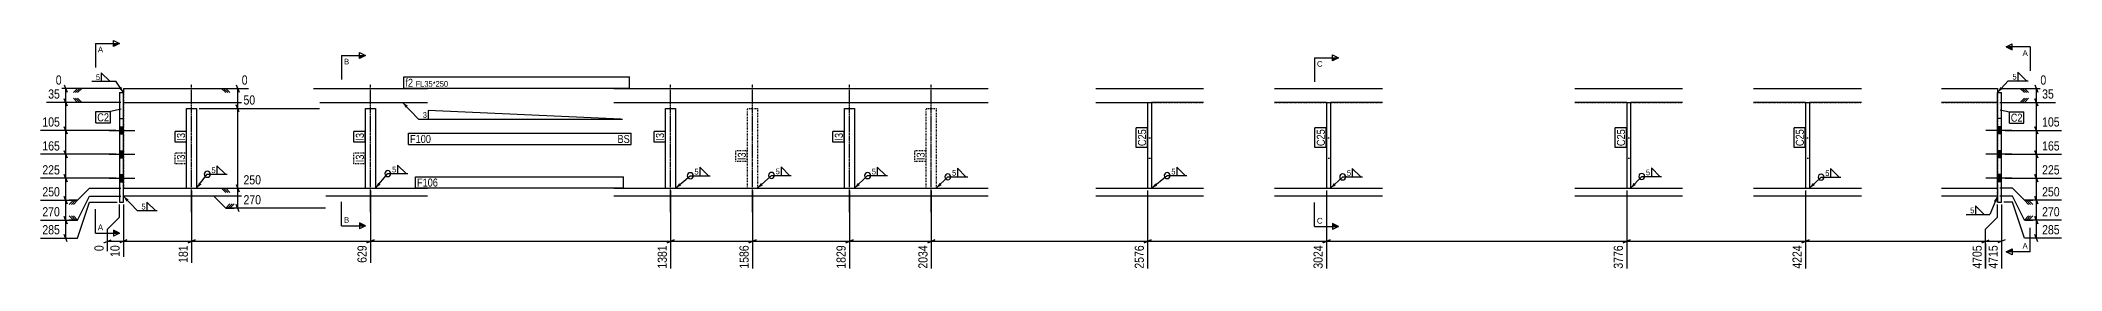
# Model space of a CAD drawing. Header units: millimetres. Extents: x 29 to 47362, y 10 to 1917.
# Drawn here: x 36794 to 41857, y 10 to 586 of the extents above; entities that cross this region are included whole.
import ezdxf

# ---------------------------------------------------------------- set-up
doc = ezdxf.new("R2010")
doc.units = ezdxf.units.MM
doc.linetypes.add('DXK_LINE_DOT2', pattern=[3.9198, 1.9599, -1.9599])
doc.linetypes.add('DXK_LINE_DOT3', pattern=[5.9187, 2.979, -0.9799, 0.9799, -0.9799])
for name, color, linetype in [('MÅLSÆTNING', 7, 'Continuous'), ('STÅL', 7, 'Continuous'), ('TEKST', 7, 'Continuous')]:
    doc.layers.add(name, color=color, linetype=linetype)
doc.styles.add('Arial', font='ARIAL.TTF', dxfattribs={"height": 0.2})
doc.styles.add('Arial Narrow', font='ARIALN.TTF', dxfattribs={"height": 0.2})

msp = doc.modelspace()

# ---------------------------------------------------------------- hatches: boundary and pattern name
at = {"layer": 'STÅL', "linetype": 'Continuous'}
for points in [[(37001.9, 351.9), (37001.9, 369.9), (36991.9, 369.9), (36991.9, 351.9)], [(37001.9, 351.9), (37001.9, 369.9), (36991.9, 369.9), (36991.9, 351.9)], [(41706.9, 351.9), (41706.9, 369.9), (41696.9, 369.9), (41696.9, 351.9)], [(41706.9, 351.9), (41706.9, 369.9), (41696.9, 369.9), (41696.9, 351.9)], [(37001.9, 291.9), (37001.9, 309.9), (36991.9, 309.9), (36991.9, 291.9)], [(37001.9, 291.9), (37001.9, 309.9), (36991.9, 309.9), (36991.9, 291.9)], [(41706.9, 291.9), (41706.9, 309.9), (41696.9, 309.9), (41696.9, 291.9)], [(41706.9, 291.9), (41706.9, 309.9), (41696.9, 309.9), (41696.9, 291.9)], [(37001.9, 231.9), (37001.9, 249.9), (36991.9, 249.9), (36991.9, 231.9)], [(37001.9, 231.9), (37001.9, 249.9), (36991.9, 249.9), (36991.9, 231.9)], [(41706.9, 231.9), (41706.9, 249.9), (41696.9, 249.9), (41696.9, 231.9)], [(41706.9, 231.9), (41706.9, 249.9), (41696.9, 249.9), (41696.9, 231.9)]]:
    msp.add_hatch(color=96, dxfattribs=at).paths.add_polyline_path(points)
at = {"layer": 'TEKST', "linetype": 'Continuous'}
for color, points in [(30, [(36976.9, 571.2), (36976.9, 578.7), (36991.9, 578.7)]), (30, [(41733.9, 569.9), (41733.9, 562.4), (41718.9, 569.9)]), (30, [(37593.4, 541), (37593.4, 548.5), (37608.4, 548.5)]), (3, [(36996.5, 470.4), (37001.9, 455.9), (36990.3, 466.1)]), (3, [(37709.1, 417.5), (37701.4, 430.9), (37714.5, 422.7)]), (3, [(37709.1, 417.5), (37701.4, 430.9), (37714.5, 422.7)]), (3, [(37645.9, 224.9), (37633.4, 215.9), (37640.2, 229.7)]), (3, [(37645.9, 224.9), (37633.4, 215.9), (37640.2, 229.7)]), (3, [(38399.2, 222.8), (38385.4, 215.9), (38394.3, 228.5)]), (3, [(38604, 223.2), (38590.4, 215.9), (38598.9, 228.8)]), (3, [(38846.8, 223.5), (38833.4, 215.9), (38841.6, 229)]), (3, [(39591.9, 222.4), (39577.9, 215.9), (39587.2, 228.2)]), (3, [(40039.4, 223.3), (40025.9, 215.9), (40034.4, 228.8)]), (3, [(37009.6, 182.5), (37001.9, 195.9), (37015, 187.7)]), (3, [(41687.7, 183.4), (41696.9, 195.9), (41694.6, 180.6)]), (30, [(36976.9, 103.3), (36976.9, 110.8), (36991.9, 103.3)]), (30, [(37593.4, 121.7), (37593.4, 129.2), (37608.4, 121.7)])]:
    msp.add_hatch(color=color, dxfattribs=at).paths.add_polyline_path(points)

# ---------------------------------------------------------------- linework, layer by layer
at = {"layer": 'MÅLSÆTNING', "color": 7, "linetype": 'Continuous'}
for p, q in [((36995.9, 465.9), (36832.5, 465.9)), ((36853.7, 474.9), (36860.9, 456.9)), ((36857.3, 430.9), (36857.3, 465.9)), ((36887.3, 465.9), (36876.8, 455.4)), ((36897.8, 465.9), (36876.8, 465.9)), ((36892.5, 465.9), (36882, 455.4)), ((36897.8, 465.9), (36887.3, 455.4)), ((37200.6, 465.9), (37313.1, 465.9)), ((37247.7, 465.9), (37258.2, 455.4)), ((37247.7, 465.9), (37268.7, 465.9)), ((37253, 465.9), (37263.5, 455.4)), ((37258.2, 465.9), (37268.7, 455.4)), ((37284.6, 474.9), (37291.8, 456.9)), ((37288.2, 415.9), (37288.2, 465.9)), ((41702.9, 465.9), (41819, 465.9)), ((41753.7, 465.9), (41764.2, 455.4)), ((41753.7, 465.9), (41774.7, 465.9)), ((41758.9, 465.9), (41769.4, 455.4)), ((41764.2, 465.9), (41774.7, 455.4)), ((41790.6, 474.9), (41797.8, 456.9)), ((41794.2, 430.9), (41794.2, 465.9)), ((36995.9, 430.9), (36809.1, 430.9)), ((36995.9, 430.9), (36809.1, 430.9)), ((36860.9, 421.9), (36853.7, 439.9)), ((36853.7, 439.9), (36860.9, 421.9)), ((36857.3, 360.9), (36857.3, 430.9)), ((36887.3, 430.9), (36876.8, 441.4)), ((36887.3, 430.9), (36876.8, 441.4)), ((36897.8, 430.9), (36876.8, 430.9)), ((36897.8, 430.9), (36876.8, 430.9)), ((36892.5, 430.9), (36882, 441.4)), ((36892.5, 430.9), (36882, 441.4)), ((36897.8, 430.9), (36887.3, 441.4)), ((36897.8, 430.9), (36887.3, 441.4)), ((37191.4, 415.9), (37493.4, 415.9)), ((37191.4, 415.9), (37493.4, 415.9)), ((37291.8, 406.9), (37284.6, 424.9)), ((37291.8, 406.9), (37284.6, 424.9)), ((41702.9, 430.9), (41842.4, 430.9)), ((41702.9, 430.9), (41842.4, 430.9)), ((41753.7, 430.9), (41764.2, 441.4)), ((41753.7, 430.9), (41764.2, 441.4)), ((41753.7, 430.9), (41774.7, 430.9)), ((41753.7, 430.9), (41774.7, 430.9)), ((41758.9, 430.9), (41769.4, 441.4)), ((41758.9, 430.9), (41769.4, 441.4)), ((41764.2, 430.9), (41774.7, 441.4)), ((41764.2, 430.9), (41774.7, 441.4)), ((41797.8, 421.9), (41790.6, 439.9)), ((41790.6, 439.9), (41797.8, 421.9)), ((41794.2, 360.9), (41794.2, 430.9)), ((36982.9, 360.9), (36794.5, 360.9)), ((36982.9, 360.9), (36794.5, 360.9)), ((36860.9, 351.9), (36853.7, 369.9)), ((36853.7, 369.9), (36860.9, 351.9)), ((36857.3, 300.9), (36857.3, 360.9)), ((41715.9, 360.9), (41857, 360.9)), ((41715.9, 360.9), (41857, 360.9)), ((41797.8, 351.9), (41790.6, 369.9)), ((41790.6, 369.9), (41797.8, 351.9)), ((41794.2, 300.9), (41794.2, 360.9)), ((36860.9, 291.9), (36853.7, 309.9)), ((36853.7, 309.9), (36860.9, 291.9)), ((41797.8, 291.9), (41790.6, 309.9)), ((41790.6, 309.9), (41797.8, 291.9)), ((36982.9, 300.9), (36794.5, 300.9)), ((36982.9, 300.9), (36794.5, 300.9)), ((36857.3, 240.9), (36857.3, 300.9)), ((41715.9, 300.9), (41857, 300.9)), ((41715.9, 300.9), (41857, 300.9)), ((41794.2, 240.9), (41794.2, 300.9)), ((36982.9, 240.9), (36794.5, 240.9)), ((36982.9, 240.9), (36794.5, 240.9)), ((36860.9, 231.9), (36853.7, 249.9)), ((36853.7, 249.9), (36860.9, 231.9)), ((36857.3, 185.9), (36857.3, 240.9)), ((36887.3, 185.9), (36917.3, 215.9)), ((36887.3, 185.9), (36917.3, 215.9)), ((36917.3, 215.9), (36995.9, 215.9)), ((36917.3, 215.9), (36995.9, 215.9)), ((37172.9, 209.9), (37172.9, 29)), ((37172.9, 209.9), (37172.9, 29)), ((37200.2, 215.9), (37508, 215.9)), ((37247.7, 215.9), (37258.2, 205.4)), ((37247.7, 215.9), (37268.7, 215.9)), ((37247.7, 215.9), (37258.2, 205.4)), ((37247.7, 215.9), (37268.7, 215.9)), ((37253, 215.9), (37263.5, 205.4)), ((37253, 215.9), (37263.5, 205.4)), ((37258.2, 215.9), (37268.7, 205.4)), ((37258.2, 215.9), (37268.7, 205.4)), ((37284.6, 224.9), (37291.8, 206.9)), ((37288.2, 165.9), (37288.2, 215.9)), ((37620.9, 209.9), (37620.9, 29)), ((37620.9, 209.9), (37620.9, 29)), ((38372.9, 209.9), (38372.9, 14.4)), ((38372.9, 209.9), (38372.9, 14.4)), ((38577.9, 209.9), (38577.9, 14.4)), ((38577.9, 209.9), (38577.9, 14.4)), ((38820.9, 209.9), (38820.9, 14.4)), ((39025.9, 209.9), (39025.9, 14.4)), ((39025.9, 209.9), (39025.9, 14.4)), ((39567.9, 209.9), (39567.9, 14.4)), ((39567.9, 209.9), (39567.9, 14.4)), ((40015.9, 209.9), (40015.9, 14.4)), ((40015.9, 209.9), (40015.9, 14.4)), ((40767.9, 209.9), (40767.9, 14.4)), ((41215.9, 209.9), (41215.9, 14.4)), ((41215.9, 209.9), (41215.9, 14.4)), ((41734.2, 215.9), (41702.9, 215.9)), ((41734.2, 215.9), (41702.9, 215.9)), ((41715.9, 240.9), (41857, 240.9)), ((41715.9, 240.9), (41857, 240.9)), ((41764.2, 185.9), (41734.2, 215.9)), ((41764.2, 185.9), (41734.2, 215.9)), ((41797.8, 231.9), (41790.6, 249.9)), ((41790.6, 249.9), (41797.8, 231.9)), ((41794.2, 185.9), (41794.2, 240.9)), ((36794.5, 185.9), (36887.3, 185.9)), ((36794.5, 185.9), (36887.3, 185.9)), ((36860.9, 176.9), (36853.7, 194.9)), ((36853.7, 194.9), (36860.9, 176.9)), ((36857.3, 135.9), (36857.3, 185.9)), ((36876.8, 185.9), (36866.3, 175.4)), ((36887.3, 185.9), (36866.3, 185.9)), ((36876.8, 185.9), (36866.3, 175.4)), ((36887.3, 185.9), (36866.3, 185.9)), ((36882, 185.9), (36871.5, 175.4)), ((36882, 185.9), (36871.5, 175.4)), ((36887.3, 185.9), (36876.8, 175.4)), ((36887.3, 185.9), (36876.8, 175.4)), ((36887.3, 135.9), (36917.3, 195.9)), ((36887.3, 135.9), (36917.3, 195.9)), ((36917.3, 195.9), (36995.9, 195.9)), ((36917.3, 195.9), (36995.9, 195.9)), ((36917.3, 180.9), (36985.9, 180.9)), ((36991.9, 143.1), (36991.9, 174.9)), ((37001.9, 174.9), (37001.9, 43.7)), ((37001.9, 174.9), (37001.9, 43.7)), ((37228.2, 195.9), (37200.2, 195.9)), ((37258.2, 165.9), (37228.2, 195.9)), ((37258.2, 165.9), (37268.7, 176.4)), ((37508, 165.9), (37258.2, 165.9)), ((37258.2, 165.9), (37279.2, 165.9)), ((37263.5, 165.9), (37274, 176.4)), ((37268.7, 165.9), (37279.2, 176.4)), ((37291.8, 156.9), (37284.6, 174.9)), ((41696.9, 143.1), (41696.9, 174.9)), ((41696.9, 143.1), (41696.9, 174.9)), ((41734.2, 195.9), (41702.9, 195.9)), ((41734.2, 195.9), (41702.9, 195.9)), ((41706.9, 174.9), (41706.9, 14.4)), ((41734.2, 180.9), (41712.9, 180.9)), ((41764.2, 135.9), (41734.2, 195.9)), ((41764.2, 135.9), (41734.2, 195.9)), ((41764.2, 90.9), (41734.2, 180.9)), ((41857, 185.9), (41764.2, 185.9)), ((41764.2, 185.9), (41774.7, 175.4)), ((41764.2, 185.9), (41785.2, 185.9)), ((41857, 185.9), (41764.2, 185.9)), ((41764.2, 185.9), (41774.7, 175.4)), ((41764.2, 185.9), (41785.2, 185.9)), ((41769.4, 185.9), (41779.9, 175.4)), ((41769.4, 185.9), (41779.9, 175.4)), ((41774.7, 185.9), (41785.2, 175.4)), ((41774.7, 185.9), (41785.2, 175.4)), ((41797.8, 176.9), (41790.6, 194.9)), ((41790.6, 194.9), (41797.8, 176.9)), ((41794.2, 135.9), (41794.2, 185.9)), ((36794.5, 135.9), (36887.3, 135.9)), ((36794.5, 135.9), (36887.3, 135.9)), ((36860.9, 126.9), (36853.7, 144.9)), ((36853.7, 144.9), (36860.9, 126.9)), ((36857.3, 90.9), (36857.3, 135.9)), ((36876.8, 135.9), (36866.3, 146.4)), ((36876.8, 135.9), (36866.3, 146.4)), ((36887.3, 135.9), (36866.3, 135.9)), ((36887.3, 135.9), (36866.3, 135.9)), ((36882, 135.9), (36871.5, 146.4)), ((36882, 135.9), (36871.5, 146.4)), ((36887.3, 135.9), (36876.8, 146.4)), ((36887.3, 135.9), (36876.8, 146.4)), ((36961.9, 113.1), (36991.9, 143.1)), ((36961.9, 58.3), (36961.9, 113.1)), ((41666.9, 113.1), (41696.9, 143.1)), ((41666.9, 113.1), (41696.9, 143.1)), ((41666.9, 14.4), (41666.9, 113.1)), ((41764.2, 135.9), (41774.7, 146.4)), ((41764.2, 135.9), (41774.7, 146.4)), ((41857, 135.9), (41764.2, 135.9)), ((41764.2, 135.9), (41785.2, 135.9)), ((41857, 135.9), (41764.2, 135.9)), ((41764.2, 135.9), (41785.2, 135.9)), ((41769.4, 135.9), (41779.9, 146.4)), ((41769.4, 135.9), (41779.9, 146.4)), ((41774.7, 135.9), (41785.2, 146.4)), ((41774.7, 135.9), (41785.2, 146.4)), ((41797.8, 126.9), (41790.6, 144.9)), ((41790.6, 144.9), (41797.8, 126.9)), ((41794.2, 90.9), (41794.2, 135.9)), ((36794.5, 90.9), (36887.3, 90.9)), ((36860.9, 81.9), (36853.7, 99.9)), ((36952.9, 79.5), (36970.9, 86.7)), ((36961.9, 83.1), (37001.9, 83.1)), ((37010.9, 86.7), (36992.9, 79.5)), ((37010.9, 86.7), (36992.9, 79.5)), ((37001.9, 83.1), (37172.9, 83.1)), ((37181.9, 86.7), (37163.9, 79.5)), ((37163.9, 79.5), (37181.9, 86.7)), ((37172.9, 83.1), (37620.9, 83.1)), ((37629.9, 86.7), (37611.9, 79.5)), ((37611.9, 79.5), (37629.9, 86.7)), ((37620.9, 83.1), (38372.9, 83.1)), ((38381.9, 86.7), (38363.9, 79.5)), ((38363.9, 79.5), (38381.9, 86.7)), ((38372.9, 83.1), (38577.9, 83.1)), ((38586.9, 86.7), (38568.9, 79.5)), ((38568.9, 79.5), (38586.9, 86.7)), ((38577.9, 83.1), (38820.9, 83.1)), ((38811.9, 79.5), (38829.9, 86.7)), ((39034.9, 86.7), (39016.9, 79.5)), ((39016.9, 79.5), (39034.9, 86.7)), ((39025.9, 83.1), (39567.9, 83.1)), ((39576.9, 86.7), (39558.9, 79.5)), ((39558.9, 79.5), (39576.9, 86.7)), ((39567.9, 83.1), (40015.9, 83.1)), ((40024.9, 86.7), (40006.9, 79.5)), ((40006.9, 79.5), (40024.9, 86.7)), ((40015.9, 83.1), (40767.9, 83.1)), ((40758.9, 79.5), (40776.9, 86.7)), ((41224.9, 86.7), (41206.9, 79.5)), ((41206.9, 79.5), (41224.9, 86.7)), ((41657.9, 79.5), (41675.9, 86.7)), ((41666.9, 83.1), (41706.9, 83.1)), ((41715.9, 86.7), (41697.9, 79.5)), ((41857, 90.9), (41764.2, 90.9)), ((41797.8, 81.9), (41790.6, 99.9))]:
    msp.add_line(p, q, dxfattribs=at)
at = {"layer": 'STÅL', "color": 2, "linetype": 'Continuous'}
for p, q in [((36991.9, 455.9), (36991.9, 180.9)), ((36991.9, 455.9), (37001.9, 455.9)), ((37001.9, 465.9), (37001.9, 455.9)), ((37001.9, 465.9), (37315.4, 465.9)), ((37001.9, 215.9), (37001.9, 455.9)), ((37478.4, 465.9), (37763.4, 465.9)), ((38230.4, 465.9), (39168.4, 465.9)), ((39437.9, 465.9), (39707.9, 465.9)), ((39885.9, 465.9), (40155.9, 465.9)), ((40637.9, 465.9), (40907.9, 465.9)), ((41085.9, 465.9), (41355.9, 465.9)), ((41556.9, 465.9), (41696.9, 465.9)), ((41696.9, 465.9), (41696.9, 455.9)), ((41696.9, 215.9), (41696.9, 455.9)), ((41696.9, 455.9), (41706.9, 455.9)), ((41706.9, 180.9), (41706.9, 455.9)), ((37001.9, 430.9), (37315.4, 430.9)), ((37160.4, 215.9), (37160.4, 415.9)), ((37160.4, 415.9), (37185.4, 415.9)), ((37185.4, 415.9), (37185.4, 215.9)), ((37478.4, 430.9), (37763.4, 430.9)), ((37608.4, 215.9), (37608.4, 415.9)), ((37608.4, 415.9), (37633.4, 415.9)), ((37633.4, 415.9), (37633.4, 215.9)), ((38230.4, 430.9), (39168.4, 430.9)), ((38360.4, 215.9), (38360.4, 415.9)), ((38360.4, 415.9), (38385.4, 415.9)), ((38385.4, 415.9), (38385.4, 215.9)), ((38808.4, 215.9), (38808.4, 415.9)), ((38808.4, 415.9), (38833.4, 415.9)), ((38833.4, 415.9), (38833.4, 215.9)), ((39437.9, 430.9), (39567.9, 430.9)), ((39567.9, 430.9), (39567.9, 215.9)), ((39567.9, 430.9), (39577.9, 430.9)), ((39577.9, 430.9), (39577.9, 215.9)), ((39707.9, 430.9), (39577.9, 430.9)), ((40015.9, 430.9), (39885.9, 430.9)), ((40015.9, 430.9), (40015.9, 215.9)), ((40015.9, 430.9), (40025.9, 430.9)), ((40025.9, 430.9), (40025.9, 215.9)), ((40155.9, 430.9), (40025.9, 430.9)), ((40767.9, 430.9), (40637.9, 430.9)), ((40767.9, 430.9), (40767.9, 215.9)), ((40767.9, 430.9), (40777.9, 430.9)), ((40777.9, 430.9), (40777.9, 215.9)), ((40907.9, 430.9), (40777.9, 430.9)), ((41215.9, 430.9), (41085.9, 430.9)), ((41215.9, 430.9), (41215.9, 215.9)), ((41215.9, 430.9), (41225.9, 430.9)), ((41225.9, 430.9), (41225.9, 215.9)), ((41355.9, 430.9), (41225.9, 430.9)), ((41696.9, 430.9), (41556.9, 430.9)), ((36991.9, 390.9), (37001.9, 390.9)), ((41706.9, 390.9), (41696.9, 390.9)), ((37001.9, 195.9), (37001.9, 215.9)), ((37001.9, 215.9), (37315.4, 215.9)), ((37478.4, 215.9), (37763.4, 215.9)), ((38230.4, 215.9), (39168.4, 215.9)), ((39437.9, 215.9), (39707.9, 215.9)), ((39885.9, 215.9), (40155.9, 215.9)), ((40637.9, 215.9), (40907.9, 215.9)), ((41085.9, 215.9), (41355.9, 215.9)), ((41556.9, 215.9), (41696.9, 215.9)), ((41696.9, 215.9), (41696.9, 195.9)), ((36991.9, 180.9), (37001.9, 180.9)), ((37315.4, 195.9), (37001.9, 195.9)), ((37001.9, 180.9), (37001.9, 195.9)), ((37763.4, 195.9), (37478.4, 195.9)), ((39168.4, 195.9), (38230.4, 195.9)), ((39707.9, 195.9), (39437.9, 195.9)), ((40155.9, 195.9), (39885.9, 195.9)), ((40907.9, 195.9), (40637.9, 195.9)), ((41355.9, 195.9), (41085.9, 195.9)), ((41696.9, 195.9), (41556.9, 195.9)), ((41696.9, 195.9), (41696.9, 180.9)), ((41696.9, 180.9), (41706.9, 180.9))]:
    msp.add_line(p, q, dxfattribs=at)
at = {"layer": 'STÅL', "color": 7, "linetype": 'DXK_LINE_DOT2'}
for p, q in [((37001.9, 455.9), (37001.9, 430.9)), ((41696.9, 455.9), (41696.9, 430.9)), ((37001.9, 430.9), (37001.9, 215.9)), ((37001.9, 430.9), (37315.4, 430.9)), ((37160.4, 215.9), (37160.4, 415.9)), ((37160.4, 415.9), (37183.6, 415.9)), ((37183.7, 415.9), (37183.6, 415.9)), ((37183.7, 415.9), (37185.4, 415.9)), ((37185.4, 415.9), (37185.4, 215.9)), ((37478.4, 430.9), (37763.4, 430.9)), ((37608.4, 215.9), (37608.4, 415.9)), ((37608.4, 415.9), (37633.4, 415.9)), ((37633.4, 415.9), (37633.4, 215.9)), ((38230.4, 430.9), (39168.4, 430.9)), ((38383.7, 415.9), (38383.6, 415.9)), ((38565.4, 215.9), (38565.4, 415.9)), ((38565.4, 415.9), (38590.4, 415.9)), ((38590.4, 415.9), (38590.4, 215.9)), ((38831.7, 415.9), (38831.6, 415.9)), ((39013.4, 215.9), (39013.4, 415.9)), ((39013.4, 415.9), (39038.4, 415.9)), ((39038.4, 415.9), (39038.4, 215.9)), ((39437.9, 430.9), (39707.9, 430.9)), ((39885.9, 430.9), (40155.9, 430.9)), ((40637.9, 430.9), (40907.9, 430.9)), ((41085.9, 430.9), (41355.9, 430.9)), ((41556.9, 430.9), (41696.9, 430.9)), ((41696.9, 430.9), (41696.9, 215.9)), ((39577.9, 340.9), (39567.9, 340.9)), ((40025.9, 340.9), (40015.9, 340.9)), ((40777.9, 340.9), (40767.9, 340.9)), ((41225.9, 340.9), (41215.9, 340.9)), ((39567.9, 290.9), (39577.9, 290.9)), ((40015.9, 290.9), (40025.9, 290.9)), ((40767.9, 290.9), (40777.9, 290.9)), ((41215.9, 290.9), (41225.9, 290.9)), ((37001.9, 215.9), (37315.4, 215.9)), ((37001.9, 195.9), (37001.9, 215.9)), ((37478.4, 215.9), (37763.4, 215.9)), ((38230.4, 215.9), (39168.4, 215.9)), ((39437.9, 215.9), (39707.9, 215.9)), ((39885.9, 215.9), (40155.9, 215.9)), ((40637.9, 215.9), (40907.9, 215.9)), ((41085.9, 215.9), (41355.9, 215.9)), ((41556.9, 215.9), (41696.9, 215.9)), ((41696.9, 195.9), (41696.9, 215.9))]:
    msp.add_line(p, q, dxfattribs=at)
at = {"layer": 'STÅL', "color": 7, "linetype": 'DXK_LINE_DOT3'}
for p, q in [((37172.9, 155.9), (37172.9, 475.9)), ((37172.9, 155.9), (37172.9, 475.9)), ((37620.9, 155.9), (37620.9, 475.9)), ((37620.9, 155.9), (37620.9, 475.9)), ((38372.9, 155.9), (38372.9, 475.9)), ((38577.9, 155.9), (38577.9, 475.9)), ((38820.9, 155.9), (38820.9, 475.9)), ((39025.9, 155.9), (39025.9, 475.9))]:
    msp.add_line(p, q, dxfattribs=at)
at = {"layer": 'STÅL', "color": 96, "linetype": 'Continuous'}
for p, q in [((36965.9, 360.9), (37030.9, 360.9)), ((36965.9, 360.9), (37030.9, 360.9)), ((36991.9, 369.9), (37001.9, 369.9)), ((36991.9, 369.9), (37001.9, 369.9)), ((41732.9, 360.9), (41667.9, 360.9)), ((41732.9, 360.9), (41667.9, 360.9)), ((41706.9, 369.9), (41696.9, 369.9)), ((41706.9, 369.9), (41696.9, 369.9)), ((36991.9, 351.9), (37001.9, 351.9)), ((36991.9, 351.9), (37001.9, 351.9)), ((36991.9, 309.9), (37001.9, 309.9)), ((36991.9, 309.9), (37001.9, 309.9)), ((41706.9, 351.9), (41696.9, 351.9)), ((41706.9, 351.9), (41696.9, 351.9)), ((41706.9, 309.9), (41696.9, 309.9)), ((41706.9, 309.9), (41696.9, 309.9)), ((36965.9, 300.9), (37030.9, 300.9)), ((36965.9, 300.9), (37030.9, 300.9)), ((36991.9, 291.9), (37001.9, 291.9)), ((36991.9, 291.9), (37001.9, 291.9)), ((41732.9, 300.9), (41667.9, 300.9)), ((41732.9, 300.9), (41667.9, 300.9)), ((41706.9, 291.9), (41696.9, 291.9)), ((41706.9, 291.9), (41696.9, 291.9)), ((36965.9, 240.9), (37030.9, 240.9)), ((36965.9, 240.9), (37030.9, 240.9)), ((36991.9, 249.9), (37001.9, 249.9)), ((36991.9, 249.9), (37001.9, 249.9)), ((36991.9, 231.9), (37001.9, 231.9)), ((36991.9, 231.9), (37001.9, 231.9)), ((41732.9, 240.9), (41667.9, 240.9)), ((41732.9, 240.9), (41667.9, 240.9)), ((41706.9, 249.9), (41696.9, 249.9)), ((41706.9, 249.9), (41696.9, 249.9)), ((41706.9, 231.9), (41696.9, 231.9)), ((41706.9, 231.9), (41696.9, 231.9))]:
    msp.add_line(p, q, dxfattribs=at)
at = {"layer": 'TEKST', "color": 30, "linetype": 'Continuous'}
for p, q in [((36976.9, 571.2), (36976.9, 586.2)), ((36976.9, 586.2), (36991.9, 578.7)), ((36991.9, 578.7), (36976.9, 571.2)), ((41718.9, 569.9), (41733.9, 577.4)), ((41718.9, 569.9), (41733.9, 562.4)), ((41733.9, 562.4), (41733.9, 577.4)), ((37593.4, 541), (37593.4, 556)), ((37593.4, 556), (37608.4, 548.5)), ((37608.4, 548.5), (37593.4, 541)), ((36991.9, 103.3), (36976.9, 110.8)), ((37608.4, 121.7), (37593.4, 129.2)), ((37593.4, 129.2), (37593.4, 114.2)), ((37608.4, 121.7), (37593.4, 114.2)), ((41733.9, 64.1), (41733.9, 49.1))]:
    msp.add_line(p, q, dxfattribs=at)
at = {"layer": 'TEKST', "color": 3, "linetype": 'Continuous'}
for p, q in [((37001.9, 455.9), (36982.7, 483.8)), ((41696.9, 195.9), (41678.1, 150.3))]:
    msp.add_line(p, q, dxfattribs=at)

# ---------------------------------------------------------------- wipeouts: each hides what was drawn before it
at = {"color": 0, "linetype": 'Continuous'}
for points in [[(36951.2, 556.2), (36951.2, 571.2), (36937.9, 571.2), (36937.9, 556.2)], [(41772.9, 547.4), (41772.9, 562.4), (41759.5, 562.4), (41759.5, 547.4)], [(37567.7, 526), (37567.7, 541), (37554.4, 541), (37554.4, 526)], [(40006.3, 520.2), (40006.3, 535.2), (39991.9, 535.2), (39991.9, 520.2)], [(37567.7, 129.2), (37567.7, 144.2), (37554.4, 144.2), (37554.4, 129.2)]]:
    msp.add_wipeout(points, dxfattribs=at).dxf.layer = 'TEKST'
at = {"color": 0}
for points in [[(38233.4, 329.3), (38233.4, 350.3), (37720, 350.3), (37720, 329.3)], [(37232.9, 252.6), (37232.9, 270), (37221.4, 270), (37221.4, 252.6)], [(37685.3, 254.4), (37685.3, 271.8), (37673.8, 271.8), (37673.8, 254.4)], [(38442.9, 249), (38442.9, 266.4), (38431.3, 266.4), (38431.3, 249)], [(38646.3, 249.8), (38646.3, 267.2), (38634.8, 267.2), (38634.8, 249.8)], [(38887.3, 249.3), (38887.3, 266.7), (38875.7, 266.7), (38875.7, 249.3)], [(39088.2, 246.2), (39088.2, 263.6), (39076.6, 263.6), (39076.6, 246.2)], [(39637.6, 249.2), (39637.6, 266.6), (39626, 266.6), (39626, 249.2)], [(40077.4, 245.9), (40077.4, 263.3), (40065.9, 263.3), (40065.9, 245.9)], [(40826.6, 247.2), (40826.6, 264.6), (40815, 264.6), (40815, 247.2)], [(41275.8, 245.5), (41275.8, 262.9), (41264.3, 262.9), (41264.3, 245.5)], [(41638.8, 152.1), (41638.8, 169.5), (41627.3, 169.5), (41627.3, 152.1)]]:
    msp.add_wipeout(points, dxfattribs=at).dxf.layer = 'TEKST'

# ---------------------------------------------------------------- next in the draw order: hatches: boundary and pattern name
at = {"layer": 'TEKST', "linetype": 'Continuous'}
for color, points in [(30, [(40030.9, 535.2), (40030.9, 542.7), (40045.9, 542.7)]), (3, [(37197.5, 225.5), (37185.4, 215.9), (37191.5, 230.1)]), (3, [(37197.5, 225.5), (37185.4, 215.9), (37191.5, 230.1)]), (3, [(39051.7, 223.7), (39038.4, 215.9), (39046.4, 229.1)]), (3, [(40790.9, 224.2), (40777.9, 215.9), (40785.4, 229.4)]), (3, [(41239.3, 223.6), (41225.9, 215.9), (41234.1, 229)])]:
    msp.add_hatch(color=color, dxfattribs=at).paths.add_polyline_path(points)

# ---------------------------------------------------------------- next in the draw order: linework, layer by layer
at = {"layer": 'TEKST', "color": 7, "linetype": 'Continuous'}
for p, q in [((36931.9, 578.7), (36991.9, 578.7)), ((41778.9, 569.9), (41718.9, 569.9)), ((37548.4, 548.5), (37548.4, 488.5)), ((37548.4, 548.5), (37608.4, 548.5)), ((39985.9, 542.7), (39985.9, 482.7)), ((39985.9, 542.7), (40045.9, 542.7)), ((37548.4, 121.7), (37548.4, 181.7)), ((37548.4, 121.7), (37608.4, 121.7))]:
    msp.add_line(p, q, dxfattribs=at)
at = {"layer": 'TEKST', "color": 30, "linetype": 'Continuous'}
for p, q in [((40030.9, 535.2), (40030.9, 550.2)), ((40030.9, 550.2), (40045.9, 542.7)), ((40045.9, 542.7), (40030.9, 535.2))]:
    msp.add_line(p, q, dxfattribs=at)
at = {"layer": 'TEKST', "color": 3, "linetype": 'Continuous'}
for p, q in [((37257.4, 250.8), (37236, 272.2)), ((37236, 272.2), (37236, 250.8)), ((37709.9, 252.6), (37688.4, 274)), ((37688.4, 274), (37688.4, 252.6)), ((38467.4, 247.2), (38445.9, 268.7)), ((38445.9, 268.7), (38445.9, 247.2)), ((38670.8, 248), (38649.4, 269.4)), ((38649.4, 269.4), (38649.4, 248)), ((38911.8, 247.5), (38890.4, 268.9)), ((38890.4, 268.9), (38890.4, 247.5)), ((39112.7, 244.4), (39091.3, 265.9)), ((39091.3, 265.9), (39091.3, 244.4)), ((39662.1, 247.4), (39640.6, 268.8)), ((39640.6, 268.8), (39640.6, 247.4)), ((40101.9, 244.1), (40080.5, 265.6)), ((40080.5, 265.6), (40080.5, 244.1)), ((40851.1, 245.4), (40829.7, 266.8)), ((40829.7, 266.8), (40829.7, 245.4)), ((41300.3, 243.7), (41278.9, 265.2)), ((41278.9, 265.2), (41278.9, 243.7)), ((37185.4, 215.9), (37212.1, 250.8)), ((37185.4, 215.9), (37212.1, 250.8)), ((37212.1, 250.8), (37261.7, 250.8)), ((37236, 250.8), (37257.4, 250.8)), ((37633.4, 215.9), (37664.5, 252.6)), ((37633.4, 215.9), (37664.5, 252.6)), ((37664.5, 252.6), (37714.1, 252.6)), ((37688.4, 252.6), (37709.9, 252.6)), ((38385.4, 215.9), (38422, 247.2)), ((38422, 247.2), (38471.7, 247.2)), ((38445.9, 247.2), (38467.4, 247.2)), ((38590.4, 215.9), (38625.5, 248)), ((38625.5, 248), (38675.1, 248)), ((38649.4, 248), (38670.8, 248)), ((38833.4, 215.9), (38866.4, 247.5)), ((38866.4, 247.5), (38916.1, 247.5)), ((38890.4, 247.5), (38911.8, 247.5)), ((39038.4, 215.9), (39067.3, 244.4)), ((39067.3, 244.4), (39117, 244.4)), ((39091.3, 244.4), (39112.7, 244.4)), ((39577.9, 215.9), (39616.7, 247.4)), ((39616.7, 247.4), (39666.4, 247.4)), ((39640.6, 247.4), (39662.1, 247.4)), ((40025.9, 215.9), (40056.6, 244.1)), ((40056.6, 244.1), (40106.2, 244.1)), ((40080.5, 244.1), (40101.9, 244.1)), ((40777.9, 215.9), (40805.7, 245.4)), ((40805.7, 245.4), (40855.4, 245.4)), ((40829.7, 245.4), (40851.1, 245.4)), ((41225.9, 215.9), (41255, 243.7)), ((41255, 243.7), (41304.6, 243.7)), ((41278.9, 243.7), (41300.3, 243.7)), ((41663.4, 150.3), (41641.9, 171.7)), ((41641.9, 171.7), (41641.9, 150.3)), ((41618, 150.3), (41678.1, 150.3)), ((41641.9, 150.3), (41663.4, 150.3))]:
    msp.add_line(p, q, dxfattribs=at)
for centre, start, end in [((37212.1, 250.8), 90, 270), ((37212.1, 250.8), 270, 90), ((37664.5, 252.6), 90, 270), ((37664.5, 252.6), 270, 90), ((38422, 247.2), 90, 270), ((38422, 247.2), 270, 90), ((38625.5, 248), 90, 270), ((38625.5, 248), 270, 90), ((38866.4, 247.5), 90, 270), ((38866.4, 247.5), 270, 90), ((39616.7, 247.4), 90, 270), ((39616.7, 247.4), 270, 90), ((39067.3, 244.4), 90, 270), ((39067.3, 244.4), 270, 90), ((40056.6, 244.1), 90, 270), ((40056.6, 244.1), 270, 90), ((40805.7, 245.4), 90, 270), ((40805.7, 245.4), 270, 90), ((41255, 243.7), 90, 270), ((41255, 243.7), 270, 90)]:
    msp.add_arc(centre, 7.5, start, end, dxfattribs=at)

# ---------------------------------------------------------------- next in the draw order: texts
at = {"layer": 'TEKST', "color": 3, "linetype": 'Continuous', "style": 'Arial'}
for s, p in [('A', (36937.9, 556.2)), ('A', (41759.5, 547.4)), ('B', (37554.4, 526)), ('C', (39991.9, 520.2)), ('B', (37554.4, 129.2))]:
    msp.add_text(s, height=14.3, dxfattribs=at).set_placement(p)
at = {"layer": 'TEKST', "color": 3, "style": 'Arial Narrow'}
for p in [(37222.6, 253.8), (37675, 255.6), (38432.5, 250.2), (38636, 251), (38876.9, 250.5), (39077.8, 247.4), (39627.2, 250.4), (40067.1, 247.1), (40816.2, 248.4), (41265.5, 246.7), (41628.5, 153.3)]:
    msp.add_text('5', height=14.3, dxfattribs=at).set_placement(p)

# ---------------------------------------------------------------- next in the draw order: wipeouts: each hides what was drawn before it
at = {"color": 0, "linetype": 'Continuous'}
for points, layer in [([(36851.9, 470.7), (36851.9, 504.3), (36827.7, 504.3), (36827.7, 470.7)], 'MÅLSÆTNING'), ([(37317.9, 470.7), (37317.9, 504.3), (37293.6, 504.3), (37293.6, 470.7)], 'MÅLSÆTNING'), ([(41823.8, 470.7), (41823.8, 504.3), (41799.6, 504.3), (41799.6, 470.7)], 'MÅLSÆTNING'), ([(36847.5, 365.7), (36847.5, 399.3), (36794.1, 399.3), (36794.1, 365.7)], 'MÅLSÆTNING'), ([(41857.4, 365.7), (41857.4, 399.3), (41803.9, 399.3), (41803.9, 365.7)], 'MÅLSÆTNING'), ([(36847.5, 305.7), (36847.5, 339.3), (36794.1, 339.3), (36794.1, 305.7)], 'MÅLSÆTNING'), ([(41857.4, 305.7), (41857.4, 339.3), (41803.9, 339.3), (41803.9, 305.7)], 'MÅLSÆTNING'), ([(36847.5, 245.7), (36847.5, 279.3), (36794.1, 279.3), (36794.1, 245.7)], 'MÅLSÆTNING'), ([(37508.5, 220.7), (37508.5, 254.3), (37298, 254.3), (37298, 220.7)], 'MÅLSÆTNING'), ([(41857.4, 245.7), (41857.4, 279.3), (41803.9, 279.3), (41803.9, 245.7)], 'MÅLSÆTNING'), ([(36997.1, 77.7), (36963.5, 77.7), (36963.5, 38.8), (36997.1, 38.8)], 'MÅLSÆTNING'), ([(37168.1, 77.7), (37134.5, 77.7), (37134.5, 24.2), (37168.1, 24.2)], 'MÅLSÆTNING'), ([(37616.1, 77.7), (37582.5, 77.7), (37582.5, 24.2), (37616.1, 24.2)], 'MÅLSÆTNING'), ([(38368.1, 77.7), (38334.5, 77.7), (38334.5, 9.6), (38368.1, 9.6)], 'MÅLSÆTNING'), ([(38573.1, 77.7), (38539.5, 77.7), (38539.5, 9.6), (38573.1, 9.6)], 'MÅLSÆTNING'), ([(38816.1, 77.7), (38782.5, 77.7), (38782.5, 9.6), (38816.1, 9.6)], 'MÅLSÆTNING'), ([(39563.1, 77.7), (39529.5, 77.7), (39529.5, 9.6), (39563.1, 9.6)], 'MÅLSÆTNING'), ([(40011.1, 77.7), (39977.5, 77.7), (39977.5, 9.6), (40011.1, 9.6)], 'MÅLSÆTNING'), ([(40763.1, 77.7), (40729.5, 77.7), (40729.5, 9.6), (40763.1, 9.6)], 'MÅLSÆTNING'), ([(41702.1, 77.7), (41668.5, 77.7), (41668.5, 9.6), (41702.1, 9.6)], 'MÅLSÆTNING'), ([(40006.3, 127.3), (40006.3, 142.3), (39991.9, 142.3), (39991.9, 127.3)], 'TEKST'), ([(41772.9, 64.1), (41772.9, 79.1), (41759.5, 79.1), (41759.5, 64.1)], 'TEKST')]:
    msp.add_wipeout(points, dxfattribs=at).dxf.layer = layer
at = {"color": 0}
for points in [[(36943.4, 485.6), (36943.4, 503), (36931.9, 503), (36931.9, 485.6)], [(37727.6, 470.1), (37727.6, 491.1), (37708.4, 491.1), (37708.4, 470.1)], [(41744.7, 486.9), (41744.7, 504.3), (41733.1, 504.3), (41733.1, 486.9)], [(37762.3, 391), (37762.3, 408.4), (37750.7, 408.4), (37750.7, 391)], [(36965.9, 383.4), (36965.9, 404.4), (36936.5, 404.4), (36936.5, 383.4)], [(39563.7, 363.7), (39542.7, 363.7), (39542.7, 321.5), (39563.7, 321.5)], [(40011.7, 363.7), (39990.7, 363.7), (39990.7, 321.5), (40011.7, 321.5)], [(40763.7, 363.7), (40742.7, 363.7), (40742.7, 321.5), (40763.7, 321.5)], [(41211.7, 363.7), (41190.7, 363.7), (41190.7, 321.5), (41211.7, 321.5)], [(41759.6, 382.6), (41759.6, 403.6), (41730.2, 403.6), (41730.2, 382.6)], [(37156.2, 354.4), (37135.2, 354.4), (37135.2, 335.2), (37156.2, 335.2)], [(37604.2, 354.4), (37583.2, 354.4), (37583.2, 335.2), (37604.2, 335.2)], [(38233.4, 329.3), (38233.4, 350.3), (37720, 350.3), (37720, 329.3)], [(38356.2, 354.4), (38335.2, 354.4), (38335.2, 335.2), (38356.2, 335.2)], [(38561.2, 305.6), (38540.2, 305.6), (38540.2, 286.4), (38561.2, 286.4)], [(38804.2, 354.4), (38783.2, 354.4), (38783.2, 335.2), (38804.2, 335.2)], [(39009.2, 305.6), (38988.2, 305.6), (38988.2, 286.4), (39009.2, 286.4)], [(37156.2, 300.1), (37135.2, 300.1), (37135.2, 280.9), (37156.2, 280.9)], [(37604.2, 300.1), (37583.2, 300.1), (37583.2, 280.9), (37604.2, 280.9)], [(37057.5, 161.5), (37057.5, 178.9), (37045.9, 178.9), (37045.9, 161.5)]]:
    msp.add_wipeout(points, dxfattribs=at).dxf.layer = 'TEKST'

# ---------------------------------------------------------------- next in the draw order: hatches: boundary and pattern name
at = {"layer": 'TEKST', "linetype": 'Continuous'}
for color, points in [(3, [(41709.8, 464.4), (41696.9, 455.9), (41704.3, 469.5)]), (30, [(40030.9, 119.8), (40030.9, 127.3), (40045.9, 119.8)]), (30, [(41733.9, 64.1), (41733.9, 56.6), (41718.9, 56.6)])]:
    msp.add_hatch(color=color, dxfattribs=at).paths.add_polyline_path(points)

# ---------------------------------------------------------------- next in the draw order: linework, layer by layer
at = {"layer": 'MÅLSÆTNING', "color": 7, "linetype": 'Continuous'}
for p, q in [((38820.9, 209.9), (38820.9, 14.4)), ((40767.9, 209.9), (40767.9, 14.4)), ((41666.9, 14.4), (41666.9, 113.1)), ((38829.9, 86.7), (38811.9, 79.5)), ((38820.9, 83.1), (39025.9, 83.1)), ((40776.9, 86.7), (40758.9, 79.5)), ((40767.9, 83.1), (41215.9, 83.1)), ((41215.9, 83.1), (41666.9, 83.1)), ((41657.9, 79.5), (41675.9, 86.7))]:
    msp.add_line(p, q, dxfattribs=at)
at = {"layer": 'TEKST', "color": 7, "linetype": 'Continuous'}
for p, q in [((36931.9, 578.7), (36931.9, 518.7)), ((41778.9, 569.9), (41778.9, 509.9)), ((37716.4, 325.7), (37716.4, 353.9)), ((39985.9, 119.8), (39985.9, 179.8)), ((39985.9, 119.8), (40045.9, 119.8)), ((41778.9, 56.6), (41718.9, 56.6))]:
    msp.add_line(p, q, dxfattribs=at)
at = {"layer": 'TEKST', "color": 3, "linetype": 'Continuous'}
for p, q in [((41769.2, 485.1), (41747.7, 506.6)), ((41747.7, 506.6), (41747.7, 485.1)), ((36922.6, 483.8), (36982.7, 483.8)), ((36967.9, 483.8), (36946.5, 505.2)), ((36946.5, 505.2), (36946.5, 483.8)), ((36946.5, 483.8), (36967.9, 483.8)), ((41696.9, 455.9), (41723.8, 485.1)), ((41723.8, 485.1), (41773.5, 485.1)), ((41747.7, 485.1), (41769.2, 485.1)), ((37701.4, 430.9), (37741.4, 389.2)), ((37701.4, 430.9), (37741.4, 389.2)), ((38247.8, 389.2), (37765.4, 410.6)), ((37765.4, 410.6), (37765.4, 389.2)), ((37741.4, 389.2), (38252.1, 389.2)), ((37765.4, 389.2), (38247.8, 389.2)), ((37001.9, 195.9), (37036.6, 159.7)), ((37036.6, 159.7), (37086.3, 159.7)), ((37082, 159.7), (37060.6, 181.1)), ((37060.6, 181.1), (37060.6, 159.7)), ((37060.6, 159.7), (37082, 159.7))]:
    msp.add_line(p, q, dxfattribs=at)
at = {"layer": 'TEKST', "color": 30, "linetype": 'Continuous'}
for p, q in [((40045.9, 119.8), (40030.9, 127.3)), ((40030.9, 127.3), (40030.9, 112.3)), ((40045.9, 119.8), (40030.9, 112.3)), ((41718.9, 56.6), (41733.9, 64.1)), ((41733.9, 49.1), (41718.9, 56.6))]:
    msp.add_line(p, q, dxfattribs=at)

# ---------------------------------------------------------------- next in the draw order: texts
at = {"layer": 'MÅLSÆTNING', "color": 3, "linetype": 'Continuous', "style": 'Arial Narrow'}
for s, height, p in [('0', 22.9, (36832.5, 475.5)), ('0', 22.9, (37298.4, 475.5)), ('0', 22.9, (41804.4, 475.5)), ('105', 22.91, (36798.9, 370.5)), ('105', 22.91, (41808.7, 370.5)), ('165', 22.91, (36798.9, 310.5)), ('165', 22.91, (41808.7, 310.5)), ('225', 22.91, (36798.9, 250.5)), ('225', 22.91, (41808.7, 250.5))]:
    msp.add_text(s, height=height, dxfattribs=at).set_placement(p)
for s, p in [('181', (37163.3, 29)), ('629', (37611.3, 29)), ('1381', (38363.3, 14.4)), ('1586', (38568.3, 14.4)), ('1829', (38811.3, 14.4)), ('2576', (39558.3, 14.4)), ('3024', (40006.3, 14.4)), ('3776', (40758.3, 14.4)), ('4715', (41697.3, 14.4))]:
    msp.add_text(s, height=22.91, rotation=90.0002, dxfattribs=at).set_placement(p)
at = {"layer": 'TEKST', "color": 3, "style": 'Arial Narrow'}
for s, height, p in [('5', 14.3, (36933.1, 486.8)), ('5', 14.3, (41734.3, 488.1)), ('3', 14.3, (37751.9, 392.2)), ('F100', 20.04, (37720, 329.3)), ('5', 14.3, (37047.1, 162.7))]:
    msp.add_text(s, height=height, dxfattribs=at).set_placement(p)
at = {"layer": 'TEKST', "color": 3, "linetype": 'Continuous', "style": 'Arial'}
for s, p in [('C', (39991.9, 127.3)), ('A', (41759.5, 64.1))]:
    msp.add_text(s, height=14.3, dxfattribs=at).set_placement(p)

# ---------------------------------------------------------------- next in the draw order: wipeouts: each hides what was drawn before it
at = {"color": 0, "linetype": 'Continuous'}
for points in [[(36847.5, 190.7), (36847.5, 224.3), (36794.1, 224.3), (36794.1, 190.7)], [(37508.5, 170.7), (37508.5, 204.3), (37298, 204.3), (37298, 170.7)], [(41857.4, 190.7), (41857.4, 224.3), (41803.9, 224.3), (41803.9, 190.7)], [(36957.1, 77.7), (36923.5, 77.7), (36923.5, 53.5), (36957.1, 53.5)]]:
    msp.add_wipeout(points, dxfattribs=at).dxf.layer = 'MÅLSÆTNING'
at = {"color": 0}
for points in [[(37727.6, 470.1), (37727.6, 491.1), (37708.4, 491.1), (37708.4, 470.1)], [(36965.9, 383.4), (36965.9, 404.4), (36936.5, 404.4), (36936.5, 383.4)], [(39563.7, 363.7), (39542.7, 363.7), (39542.7, 321.5), (39563.7, 321.5)], [(40011.7, 363.7), (39990.7, 363.7), (39990.7, 321.5), (40011.7, 321.5)], [(40763.7, 363.7), (40742.7, 363.7), (40742.7, 321.5), (40763.7, 321.5)], [(41211.7, 363.7), (41190.7, 363.7), (41190.7, 321.5), (41211.7, 321.5)], [(41759.6, 382.6), (41759.6, 403.6), (41730.2, 403.6), (41730.2, 382.6)], [(37156.2, 354.4), (37135.2, 354.4), (37135.2, 335.2), (37156.2, 335.2)], [(37604.2, 354.4), (37583.2, 354.4), (37583.2, 335.2), (37604.2, 335.2)], [(38270.4, 329.3), (38270.4, 350.3), (38239.7, 350.3), (38239.7, 329.3)], [(38356.2, 354.4), (38335.2, 354.4), (38335.2, 335.2), (38356.2, 335.2)], [(38561.2, 305.6), (38540.2, 305.6), (38540.2, 286.4), (38561.2, 286.4)], [(38804.2, 354.4), (38783.2, 354.4), (38783.2, 335.2), (38804.2, 335.2)], [(39009.2, 305.6), (38988.2, 305.6), (38988.2, 286.4), (39009.2, 286.4)], [(37156.2, 300.1), (37135.2, 300.1), (37135.2, 280.9), (37156.2, 280.9)], [(37604.2, 300.1), (37583.2, 300.1), (37583.2, 280.9), (37604.2, 280.9)], [(38250.8, 220.1), (38250.8, 241.1), (37737.4, 241.1), (37737.4, 220.1)]]:
    msp.add_wipeout(points, dxfattribs=at).dxf.layer = 'TEKST'

# ---------------------------------------------------------------- next in the draw order: linework, layer by layer
at = {"layer": 'MÅLSÆTNING', "color": 7, "linetype": 'Continuous'}
for p, q in [((37288.2, 215.9), (37288.2, 415.9)), ((37200.2, 215.9), (37508, 215.9)), ((37284.6, 224.9), (37291.8, 206.9)), ((36887.3, 90.9), (36917.3, 180.9))]:
    msp.add_line(p, q, dxfattribs=at)
at = {"layer": 'TEKST', "color": 7, "linetype": 'Continuous'}
for p, q in [((37704.8, 466.5), (37704.8, 494.7)), ((36932.9, 408), (36969.5, 408)), ((36932.9, 379.8), (36932.9, 408)), ((36996.2, 413.9), (36969.5, 408)), ((36969.5, 379.8), (36969.5, 408)), ((41703.6, 412.5), (41726.6, 407.2)), ((41726.6, 407.2), (41763.2, 407.2)), ((41726.6, 379), (41726.6, 407.2)), ((41763.2, 379), (41763.2, 407.2)), ((36932.9, 379.8), (36969.5, 379.8)), ((37131.6, 331.6), (37131.6, 358)), ((37159.8, 358), (37131.6, 358)), ((37159.8, 331.6), (37159.8, 358)), ((37579.6, 331.6), (37579.6, 358)), ((37607.8, 358), (37579.6, 358)), ((37607.8, 331.6), (37607.8, 358)), ((38331.6, 331.6), (38331.6, 358)), ((38359.8, 358), (38331.6, 358)), ((38359.8, 331.6), (38359.8, 358)), ((38779.6, 331.6), (38779.6, 358)), ((38807.8, 358), (38779.6, 358)), ((38807.8, 331.6), (38807.8, 358)), ((39539.1, 317.9), (39539.1, 367.3)), ((39567.3, 367.3), (39539.1, 367.3)), ((39567.3, 317.9), (39567.3, 367.3)), ((39987.1, 317.9), (39987.1, 367.3)), ((40015.3, 367.3), (39987.1, 367.3)), ((40015.3, 317.9), (40015.3, 367.3)), ((40739.1, 317.9), (40739.1, 367.3)), ((40767.3, 367.3), (40739.1, 367.3)), ((40767.3, 317.9), (40767.3, 367.3)), ((41187.1, 317.9), (41187.1, 367.3)), ((41215.3, 367.3), (41187.1, 367.3)), ((41215.3, 317.9), (41215.3, 367.3)), ((41726.6, 379), (41763.2, 379)), ((37159.8, 331.6), (37131.6, 331.6)), ((37607.8, 331.6), (37579.6, 331.6)), ((38359.8, 331.6), (38331.6, 331.6)), ((38807.8, 331.6), (38779.6, 331.6)), ((39567.3, 317.9), (39539.1, 317.9)), ((40015.3, 317.9), (39987.1, 317.9)), ((40767.3, 317.9), (40739.1, 317.9)), ((41215.3, 317.9), (41187.1, 317.9))]:
    msp.add_line(p, q, dxfattribs=at)
at = {"layer": 'TEKST', "color": 7, "linetype": 'DXK_LINE_DOT2'}
for p, q in [((38536.6, 282.8), (38536.6, 309.2)), ((38564.8, 309.2), (38536.6, 309.2)), ((38564.8, 282.8), (38564.8, 309.2)), ((38984.6, 282.8), (38984.6, 309.2)), ((39012.8, 309.2), (38984.6, 309.2)), ((39012.8, 282.8), (39012.8, 309.2)), ((37131.6, 277.3), (37131.6, 303.7)), ((37159.8, 303.7), (37131.6, 303.7)), ((37159.8, 277.3), (37131.6, 277.3)), ((37159.8, 277.3), (37159.8, 303.7)), ((37579.6, 277.3), (37579.6, 303.7)), ((37607.8, 303.7), (37579.6, 303.7)), ((37607.8, 277.3), (37579.6, 277.3)), ((37607.8, 277.3), (37607.8, 303.7)), ((38564.8, 282.8), (38536.6, 282.8)), ((39012.8, 282.8), (38984.6, 282.8))]:
    msp.add_line(p, q, dxfattribs=at)
at = {"layer": 'TEKST', "color": 30, "linetype": 'Continuous'}
for p in [(36976.9, 110.8), (36991.9, 103.3)]:
    msp.add_line(p, (36976.9, 95.8), dxfattribs=at)

# ---------------------------------------------------------------- next in the draw order: texts
at = {"layer": 'MÅLSÆTNING', "color": 3, "linetype": 'Continuous', "style": 'Arial Narrow'}
for s, p in [('250', (36798.9, 195.5)), ('250', (37302.8, 225.5)), ('250', (41808.7, 195.5)), ('270', (37302.8, 175.5))]:
    msp.add_text(s, height=22.91, dxfattribs=at).set_placement(p)
for s, height, p in [('0', 22.9, (36952.3, 58.3)), ('10', 22.91, (36992.3, 43.7))]:
    msp.add_text(s, height=height, rotation=90.0002, dxfattribs=at).set_placement(p)
at = {"layer": 'TEKST', "color": 3, "style": 'Arial Narrow'}
for p in [(36936.5, 383.4), (41730.2, 382.6)]:
    msp.add_text('C2', height=20.04, dxfattribs=at).set_placement(p)
for s, p in [('C25', (39563.7, 321.5)), ('C25', (40011.7, 321.5)), ('C25', (40763.7, 321.5)), ('C25', (41211.7, 321.5)), ('I3', (37156.2, 335.2)), ('I3', (37604.2, 335.2)), ('I3', (38356.2, 335.2)), ('I3', (38561.2, 286.4)), ('I3', (38804.2, 335.2)), ('I3', (39009.2, 286.4)), ('I3', (37156.2, 280.9)), ('I3', (37604.2, 280.9))]:
    msp.add_text(s, height=20.04, rotation=90.0002, dxfattribs=at).set_placement(p)

# ---------------------------------------------------------------- next in the draw order: wipeouts: each hides what was drawn before it
at = {"color": 0, "linetype": 'Continuous'}
for points in [[(36847.5, 435.7), (36847.5, 469.3), (36808.7, 469.3), (36808.7, 435.7)], [(41842.8, 435.7), (41842.8, 469.3), (41803.9, 469.3), (41803.9, 435.7)], [(39021.1, 77.7), (38987.5, 77.7), (38987.5, 9.6), (39021.1, 9.6)], [(41211.1, 77.7), (41177.5, 77.7), (41177.5, 9.6), (41211.1, 9.6)], [(41662.1, 77.7), (41628.5, 77.7), (41628.5, 9.6), (41662.1, 9.6)]]:
    msp.add_wipeout(points, dxfattribs=at).dxf.layer = 'MÅLSÆTNING'
at = {"color": 0}
for points in [[(38266.1, 470.1), (38266.1, 485.1), (37733.9, 485.1), (37733.9, 470.1)], [(38270.4, 329.3), (38270.4, 350.3), (38239.7, 350.3), (38239.7, 329.3)], [(38250.8, 220.1), (38250.8, 241.1), (37737.4, 241.1), (37737.4, 220.1)]]:
    msp.add_wipeout(points, dxfattribs=at).dxf.layer = 'TEKST'

# ---------------------------------------------------------------- next in the draw order: linework, layer by layer
at = {"layer": 'TEKST', "color": 7, "linetype": 'Continuous'}
for p, q in [((37716.4, 353.9), (38274, 353.9)), ((37716.4, 325.7), (38274, 325.7)), ((38274, 325.7), (38274, 353.9)), ((37733.8, 244.7), (38254.4, 244.7)), ((37733.8, 216.5), (37733.8, 244.7)), ((37733.8, 216.5), (38254.4, 216.5)), ((38254.4, 216.5), (38254.4, 244.7))]:
    msp.add_line(p, q, dxfattribs=at)

# ---------------------------------------------------------------- next in the draw order: texts
at = {"layer": 'MÅLSÆTNING', "color": 3, "linetype": 'Continuous', "style": 'Arial Narrow'}
for p in [(36813.5, 440.5), (41808.7, 440.5)]:
    msp.add_text('35', height=22.91, dxfattribs=at).set_placement(p)
for s, p in [('2034', (39016.3, 14.4)), ('4224', (41206.3, 14.4)), ('4705', (41657.3, 14.4))]:
    msp.add_text(s, height=22.91, rotation=90.0002, dxfattribs=at).set_placement(p)
at = {"layer": 'TEKST', "color": 3, "style": 'Arial Narrow'}
for s, p in [('BS', (38239.7, 329.3)), ('F106', (37737.4, 220.1))]:
    msp.add_text(s, height=20.04, dxfattribs=at).set_placement(p)

# ---------------------------------------------------------------- next in the draw order: wipeouts: each hides what was drawn before it
at = {"color": 0, "linetype": 'Continuous'}
for points, layer in [([(37493.8, 420.7), (37493.8, 454.3), (37298, 454.3), (37298, 420.7)], 'MÅLSÆTNING'), ([(36847.5, 140.7), (36847.5, 174.3), (36794.1, 174.3), (36794.1, 140.7)], 'MÅLSÆTNING'), ([(41857.4, 140.7), (41857.4, 174.3), (41803.9, 174.3), (41803.9, 140.7)], 'MÅLSÆTNING'), ([(36951.2, 110.8), (36951.2, 125.8), (36937.9, 125.8), (36937.9, 110.8)], 'TEKST')]:
    msp.add_wipeout(points, dxfattribs=at).dxf.layer = layer
at = {"color": 0}
msp.add_wipeout([(38266.1, 470.1), (38266.1, 485.1), (37733.9, 485.1), (37733.9, 470.1)], dxfattribs=at).dxf.layer = 'TEKST'

# ---------------------------------------------------------------- next in the draw order: linework, layer by layer
at = {"layer": 'TEKST', "color": 7, "linetype": 'Continuous'}
for p, q in [((37704.8, 494.7), (38269.7, 494.7)), ((37704.8, 466.5), (38269.7, 466.5)), ((38269.7, 466.5), (38269.7, 494.7)), ((36931.9, 103.3), (36931.9, 163.3)), ((36931.9, 103.3), (36991.9, 103.3))]:
    msp.add_line(p, q, dxfattribs=at)

# ---------------------------------------------------------------- next in the draw order: texts
at = {"layer": 'MÅLSÆTNING', "color": 3, "linetype": 'Continuous', "style": 'Arial Narrow'}
msp.add_text('50', height=22.91, dxfattribs=at).set_placement((37302.8, 425.5))
at = {"layer": 'TEKST', "color": 3, "style": 'Arial Narrow'}
for s, height, p in [('f2', 20.04, (37708.4, 470.1)), ('FL35*250', 14.32, (37733.9, 470.1))]:
    msp.add_text(s, height=height, dxfattribs=at).set_placement(p)
at = {"layer": 'TEKST', "color": 3, "linetype": 'Continuous', "style": 'Arial'}
msp.add_text('A', height=14.3, dxfattribs=at).set_placement((36937.9, 110.8))

# ---------------------------------------------------------------- next in the draw order: wipeouts: each hides what was drawn before it
at = {"color": 0, "linetype": 'Continuous'}
for points in [[(36847.5, 95.7), (36847.5, 129.3), (36794.1, 129.3), (36794.1, 95.7)], [(41857.4, 95.7), (41857.4, 129.3), (41803.9, 129.3), (41803.9, 95.7)]]:
    msp.add_wipeout(points, dxfattribs=at).dxf.layer = 'MÅLSÆTNING'

# ---------------------------------------------------------------- next in the draw order: linework, layer by layer
at = {"layer": 'TEKST', "color": 7, "linetype": 'Continuous'}
msp.add_line((41778.9, 56.6), (41778.9, 116.6), dxfattribs=at)

# ---------------------------------------------------------------- next in the draw order: texts
at = {"layer": 'MÅLSÆTNING', "color": 3, "linetype": 'Continuous', "style": 'Arial Narrow'}
for s, p in [('270', (36798.9, 145.5)), ('270', (41808.7, 145.5)), ('285', (36798.9, 100.5)), ('285', (41808.7, 100.5))]:
    msp.add_text(s, height=22.91, dxfattribs=at).set_placement(p)

doc.saveas('drawing.dxf')
